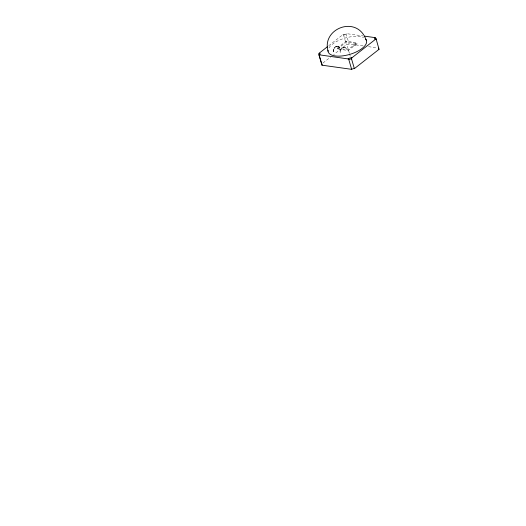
<?xml version="1.0" encoding="UTF-8"?>
<svg xmlns="http://www.w3.org/2000/svg" width="526" height="526" viewBox="0 0 526 526"><rect width="100%" height="100%" fill="white"/><g stroke="black" fill="none" stroke-linecap="round" stroke-linejoin="round"><path stroke-width="0.39" stroke-dasharray="2.63 1.97" d="M339.98 47.991L339.231 47.419M345.477 47.886C342.36 46.183 339.592 50.397 340.539 52.955C339.178 51.555 340.763 47.767 343.011 47.301M363.019 45.887L349.027 43.96A1.999 0.848 -16.3 0 1 346.391 44.671L333.727 54.579M355.918 44.881L355.852 44.927A1.999 0.848 -16.3 0 1 353.216 45.637L353.202 45.637M328.763 45.69L342.86 34.657A2.801 1.19 -16.3 0 0 346.562 33.664L363.275 35.959M337.291 48.195L346.2 41.212L356.93 42.737L357.161 43.526L348.251 50.509L337.521 48.984L337.291 48.195L348.021 49.72L356.93 42.737M337.521 48.984L346.43 42.001L357.161 43.526M322.977 63.008L330.565 57.058M336.186 46.334L333.892 48.188L333.241 51.081M346.772 48.892L345.457 47.873M336.193 46.327L338.823 46.597L339.974 47.945M343.018 47.301L345.648 47.57L346.798 48.918M333.806 51.844L333.241 51.088M368.542 46.676L377.221 47.905M342.84 34.657L343.557 34.966A1.999 0.848 -16.3 0 0 346.193 34.256L346.654 33.592L346.253 34.21L349.093 43.908M338.652 46.919C335.792 45.328 332.57 49.102 333.839 51.87M338.632 46.906L339.237 47.432M346.2 41.212L346.43 42.001M347.338 46.255L349.297 52.942M349.514 53.685L350.382 56.657M348.021 49.72L348.251 50.509M343.537 34.966L346.378 44.664M328.993 47.853A19.955 8.495 -16.3 0 1 344.957 38.102A19.955 8.495 -16.3 0 1 363.657 37.714M333.662 51.923A3.787 3.189 -59.1 0 1 335.404 46.899A3.787 3.189 -59.1 0 1 339.822 48.037"/><path stroke-width="0.79" d="M375.958 38.431L379.049 49.306L354.366 68.643L351.546 58.938L351.841 57.853L375.511 39.299L376.215 39.608A1.999 0.848 -16.3 0 1 375.945 38.444L375.156 37.648L364.071 36.07M354.366 68.643A1.999 0.848 -16.3 0 0 351.736 69.347L321.965 65.178L319.131 55.473L319.545 54.849A2.801 1.19 -16.3 0 0 319.275 53.225L318.874 54.296L321.787 64.008A1.999 0.848 -16.3 0 1 322.221 64.172M327.481 46.689L319.164 53.211L318.953 54.309A1.999 0.848 -16.3 0 1 319.144 55.46L319.144 55.46M321.965 65.178L321.978 65.165A1.999 0.848 -16.3 0 0 322.234 64.915M375.156 37.648L375.137 37.662A2.801 1.19 -16.3 0 0 375.406 39.286L376.215 39.608M378.779 48.142L378.799 48.136A1.999 0.848 -16.3 0 0 378.437 48.517M379.049 49.306L378.97 49.299A1.999 0.848 -16.3 0 1 378.45 49.056M319.525 54.862L348.034 58.912L348.837 59.694L351.67 69.399M351.822 57.853L351.841 57.853A2.801 1.19 -16.3 0 0 348.12 58.846L348.896 59.648A1.999 0.848 -16.3 0 1 351.532 58.938L351.546 58.938M363.768 34.979C352.032 16.628 321.787 30.212 328.073 51.331M364.347 35.873L366.306 40.154M365.708 39.226A19.955 8.495 -16.3 0 1 349.724 54.408A19.955 8.495 -16.3 0 1 328.079 50.226"/></g></svg>
